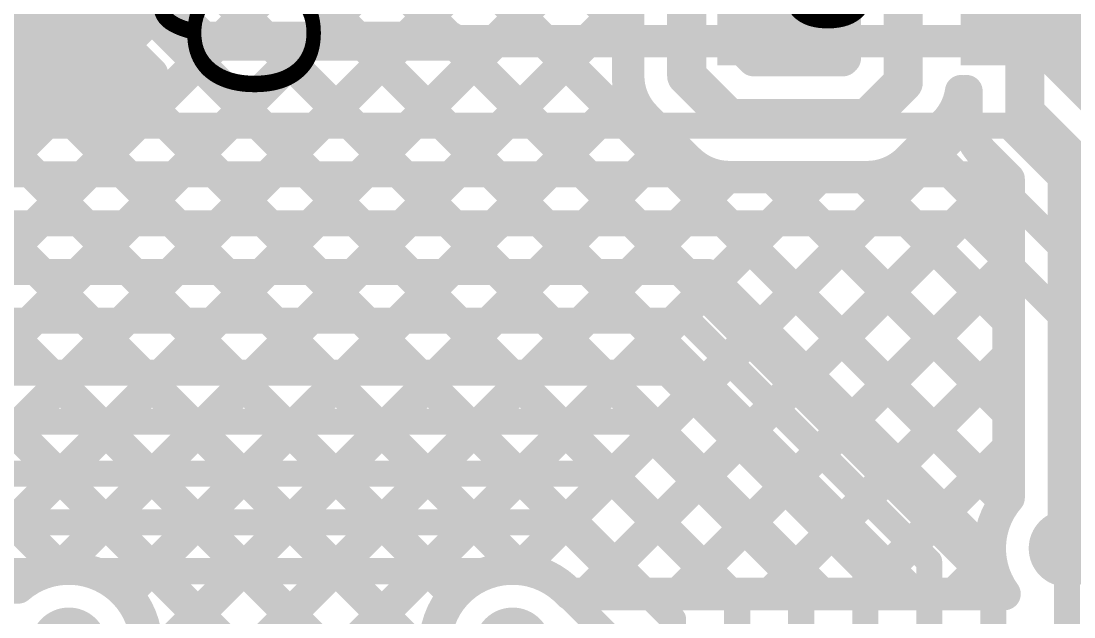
# Model space of a CAD drawing. Header units: millimetres. Extents: x 0.79 to 4.38, y 0.99 to 3.94.
# Drawn here: x 2.7033 to 3.0271, y 2.5589 to 2.7422 of the extents above; entities that cross this region are included whole.
import ezdxf

# ---------------------------------------------------------------- set-up
doc = ezdxf.new("R2010")
doc.units = ezdxf.units.MM
doc.header["$MEASUREMENT"] = 0
for name, color, linetype in [('BottomLayer', 5, 'Continuous'), ('BottomOverlay', 54, 'Continuous'), ('BottomPaste', 16, 'Continuous'), ('BottomSolder', 6, 'Continuous'), ('MultiLayer', 9, 'Continuous'), ('TopLayer', 1, 'Continuous'), ('TopOverlay', 2, 'Continuous'), ('ViaHoleLayer', 16, 'Continuous')]:
    doc.layers.add(name, color=color, linetype=linetype)

# ---------------------------------------------------------------- blocks, each defined once
blk = doc.blocks.new('SOT23_3_B_168')
at = {"layer": 'BottomLayer'}
for points in [[(-0.02166, 0.05807), (-0.05316, 0.05807), (-0.02166, 0.02657), (-0.05316, 0.02657)], [(0.05314, 0.05807), (0.02165, 0.05807), (0.05314, 0.02657), (0.02165, 0.02657)], [(0.01574, -0.02657), (-0.01575, -0.02657), (0.01574, -0.05807), (-0.01575, -0.05807)]]:
    blk.add_solid(points, dxfattribs=at)
at = {"layer": 'BottomOverlay'}
for points, const_width in [([(-0.06409, 0.068, 1), (-0.07393, 0.068, 1)], 0.00984), ([(-0.07639, 0.068, 1), (-0.07147, 0.068, 1)], 0.00492), ([(-0.06655, 0.068, 1), (-0.06162, 0.068, 1)], 0.00492), ([(-0.01351, 0.032, 1), (-0.00851, 0.032, 1)], 0.005), ([(0.00849, 0.032, 1), (0.01349, 0.032, 1)], 0.005), ([(-0.06651, 0.03, 1), (-0.06151, 0.03, 1)], 0.005), ([(0.06149, 0.03, 1), (0.06649, 0.03, 1)], 0.005), ([(-0.06651, -0.032, 1), (-0.06151, -0.032, 1)], 0.005), ([(-0.06651, -0.032, 1), (-0.06151, -0.032, 1)], 0.005), ([(-0.03151, -0.032, 1), (-0.02651, -0.032, 1)], 0.005), ([(0.02649, -0.031, 1), (0.03149, -0.031, 1)], 0.005), ([(0.06149, -0.031, 1), (0.06649, -0.031, 1)], 0.005), ([(0.06149, -0.031, 1), (0.06649, -0.031, 1)], 0.005)]:
    blk.add_lwpolyline(points, format="xyb", close=True, dxfattribs=dict(at, const_width=const_width))
at = {"layer": 'BottomOverlay', "const_width": 0.01}
for points in [[(0.01099, 0.032), (-0.01101, 0.032)], [(-0.06401, 0.03), (-0.06401, -0.032)], [(0.06399, 0.03), (0.06399, -0.031)], [(-0.02901, -0.032), (-0.06401, -0.032)], [(0.06399, -0.031), (0.02899, -0.031)]]:
    blk.add_lwpolyline(points, dxfattribs=at)
at = {"layer": 'BottomPaste'}
for points in [[(-0.02166, 0.05807), (-0.05316, 0.05807), (-0.02166, 0.02657), (-0.05316, 0.02657)], [(0.05314, 0.05807), (0.02165, 0.05807), (0.05314, 0.02657), (0.02165, 0.02657)], [(0.01574, -0.02657), (-0.01575, -0.02657), (0.01574, -0.05807), (-0.01575, -0.05807)]]:
    blk.add_solid(points, dxfattribs=at)
at = {"layer": 'BottomSolder'}
for points in [[(-0.01766, 0.06207), (-0.05716, 0.06207), (-0.01766, 0.02257), (-0.05716, 0.02257)], [(0.05714, 0.06207), (0.01765, 0.06207), (0.05714, 0.02257), (0.01765, 0.02257)], [(0.01974, -0.02257), (-0.01975, -0.02257), (0.01974, -0.06207), (-0.01975, -0.06207)]]:
    blk.add_solid(points, dxfattribs=at)
blk = doc.blocks.new('SOT23_3_B_170')
at = {"layer": 'BottomLayer'}
for points in [[(-0.02166, 0.05807), (-0.05316, 0.05807), (-0.02166, 0.02657), (-0.05316, 0.02657)], [(0.05314, 0.05807), (0.02165, 0.05807), (0.05314, 0.02657), (0.02165, 0.02657)], [(0.01574, -0.02657), (-0.01575, -0.02657), (0.01574, -0.05807), (-0.01575, -0.05807)]]:
    blk.add_solid(points, dxfattribs=at)
at = {"layer": 'BottomOverlay'}
for points, const_width in [([(-0.06409, 0.068, 1), (-0.07393, 0.068, 1)], 0.00984), ([(-0.07639, 0.068, 1), (-0.07147, 0.068, 1)], 0.00492), ([(-0.06655, 0.068, 1), (-0.06162, 0.068, 1)], 0.00492), ([(-0.01351, 0.032, 1), (-0.00851, 0.032, 1)], 0.005), ([(0.00849, 0.032, 1), (0.01349, 0.032, 1)], 0.005), ([(-0.06651, 0.03, 1), (-0.06151, 0.03, 1)], 0.005), ([(0.06149, 0.03, 1), (0.06649, 0.03, 1)], 0.005), ([(-0.06651, -0.032, 1), (-0.06151, -0.032, 1)], 0.005), ([(-0.06651, -0.032, 1), (-0.06151, -0.032, 1)], 0.005), ([(-0.03151, -0.032, 1), (-0.02651, -0.032, 1)], 0.005), ([(0.02649, -0.031, 1), (0.03149, -0.031, 1)], 0.005), ([(0.06149, -0.031, 1), (0.06649, -0.031, 1)], 0.005), ([(0.06149, -0.031, 1), (0.06649, -0.031, 1)], 0.005)]:
    blk.add_lwpolyline(points, format="xyb", close=True, dxfattribs=dict(at, const_width=const_width))
at = {"layer": 'BottomOverlay', "const_width": 0.01}
for points in [[(0.01099, 0.032), (-0.01101, 0.032)], [(-0.06401, 0.03), (-0.06401, -0.032)], [(0.06399, 0.03), (0.06399, -0.031)], [(-0.02901, -0.032), (-0.06401, -0.032)], [(0.06399, -0.031), (0.02899, -0.031)]]:
    blk.add_lwpolyline(points, dxfattribs=at)
at = {"layer": 'BottomPaste'}
for points in [[(-0.02166, 0.05807), (-0.05316, 0.05807), (-0.02166, 0.02657), (-0.05316, 0.02657)], [(0.05314, 0.05807), (0.02165, 0.05807), (0.05314, 0.02657), (0.02165, 0.02657)], [(0.01574, -0.02657), (-0.01575, -0.02657), (0.01574, -0.05807), (-0.01575, -0.05807)]]:
    blk.add_solid(points, dxfattribs=at)
at = {"layer": 'BottomSolder'}
for points in [[(-0.01766, 0.06207), (-0.05716, 0.06207), (-0.01766, 0.02257), (-0.05716, 0.02257)], [(0.05714, 0.06207), (0.01765, 0.06207), (0.05714, 0.02257), (0.01765, 0.02257)], [(0.01974, -0.02257), (-0.01975, -0.02257), (0.01974, -0.06207), (-0.01975, -0.06207)]]:
    blk.add_solid(points, dxfattribs=at)

msp = doc.modelspace()

# ---------------------------------------------------------------- linework, layer by layer
at = {"layer": 'BottomLayer'}
for points, const_width in [([(3.01202, 2.74835), (3.01202, 2.89527)], 0.02), ([(2.70892, 2.74644), (2.70892, 2.89335)], 0.02), ([(2.93721, 2.74835), (2.93721, 2.87035)], 0.025), ([(2.73667, 2.86361), (3.00597, 2.59431)], 0.01), ([(2.73667, 2.73667), (2.85746, 2.85746)], 0.01), ([(2.73667, 2.73667), (2.85746, 2.85746)], 0.01), ([(2.43258, 2.85658), (2.71548, 2.57368)], 0.01), ([(2.73131, 2.84069), (3.00515, 2.56686)], 0.01), ([(2.908, 2.7253), (2.908, 2.8357)], 0.012), ([(2.926, 2.73276), (2.926, 2.8357)], 0.01), ([(2.97462, 2.72327), (2.97462, 2.833)], 0.012), ([(2.59628, 2.568), (2.85746, 2.82918)], 0.01), ([(2.73092, 2.81279), (2.97772, 2.566)], 0.01), ([(2.95662, 2.73072), (2.95662, 2.80525)], 0.01), ([(2.62457, 2.568), (2.85746, 2.80089)], 0.01), ([(2.73092, 2.78451), (2.94943, 2.566)], 0.01), ([(2.65285, 2.568), (2.85839, 2.77354)], 0.01), ([(2.73667, 2.71869), (2.73667, 2.77419)], 0.01), ([(2.86631, 2.76226), (2.89, 2.73857)], 0.01), ([(2.68114, 2.568), (2.87207, 2.75893)], 0.01), ([(2.89, 2.7253), (2.89, 2.75896)], 0.01), ([(2.926, 2.75914), (2.95497, 2.73017)], 0.01), ([(2.92837, 2.73038), (2.95662, 2.75863)], 0.01), ([(2.73667, 2.75048), (2.92115, 2.566)], 0.01), ([(2.71505, 2.57363), (2.89, 2.74858)], 0.01), ([(3.01202, 2.714), (3.01202, 2.74835)], 0.012), ([(2.926, 2.73276), (2.92858, 2.73017)], 0.01), ([(2.92858, 2.73017), (2.95607, 2.73017)], 0.01), ([(2.908, 2.7253), (2.92113, 2.71217)], 0.012), ([(2.73667, 2.72219), (2.89286, 2.566)], 0.01), ([(2.96352, 2.71217), (2.97462, 2.72327)], 0.012), ([(2.568, 2.568), (2.71869, 2.71869)], 0.01), ([(2.568, 2.568), (2.71869, 2.71869)], 0.01), ([(2.68932, 2.71869), (2.73667, 2.71869)], 0.01), ([(2.71189, 2.71869), (2.85689, 2.57369)], 0.01), ([(2.73567, 2.56596), (2.89056, 2.72085)], 0.01), ([(2.99402, 2.714), (2.99402, 2.7206)], 0.01), ([(3.03087, 2.7206), (3.03977, 2.7206)], 0.01), ([(3.03087, 2.7206), (3.0377, 2.71377)], 0.01), ([(3.01202, 2.714), (3.025, 2.70102)], 0.012), ([(2.68806, 2.71424), (2.83658, 2.56571)], 0.01), ([(2.8953, 2.71255), (2.90838, 2.69947)], 0.01), ([(2.92113, 2.71217), (2.96352, 2.71217)], 0.012), ([(2.85656, 2.57372), (2.99421, 2.71137)], 0.01), ([(2.97627, 2.69947), (2.98732, 2.71052)], 0.01), ([(2.74065, 2.54266), (2.90292, 2.70493)], 0.01), ([(2.98097, 2.70417), (3.007, 2.67814)], 0.01), ([(3.025, 2.58), (3.025, 2.70102)], 0.012), ([(2.67482, 2.69919), (2.83206, 2.54195)], 0.01), ([(2.99931, 2.70125), (3.007, 2.69356)], 0.01), ([(2.62519, 2.69226), (2.78345, 2.534)], 0.01), ([(2.65347, 2.69226), (2.81173, 2.534)], 0.01), ([(2.76027, 2.534), (2.92046, 2.69419)], 0.01), ([(2.78856, 2.534), (2.94873, 2.69417)], 0.01), ([(2.87713, 2.566), (3.00584, 2.69472)], 0.01), ([(2.92113, 2.69417), (2.96352, 2.69417)], 0.01), ([(2.9344, 2.69417), (3.007, 2.62157)], 0.01), ([(2.96268, 2.69417), (3.007, 2.64985)], 0.01), ([(3.007, 2.59559), (3.007, 2.69356)], 0.01), ([(2.90541, 2.566), (3.007, 2.66759)], 0.01), ([(2.9337, 2.566), (3.007, 2.6393)], 0.01), ([(2.96198, 2.566), (3.007, 2.61102)], 0.01), ([(2.99026, 2.566), (3.00137, 2.5771)], 0.01), ([(2.49046, 2.568), (2.70241, 2.568)], 0.01), ([(2.87211, 2.566), (3.00574, 2.566)], 0.01)]:
    msp.add_lwpolyline(points, dxfattribs=dict(at, const_width=const_width))
for points, const_width in [([(2.93096, 2.74835, 1), (2.94346, 2.74835, 1)], 0.0125), ([(2.70392, 2.74644, 1), (2.71392, 2.74644, 1)], 0.01), ([(3.00702, 2.74835, 1), (3.01702, 2.74835, 1)], 0.01), ([(2.8875, 2.73857, 1), (2.8925, 2.73857, 1)], 0.005), ([(2.73417, 2.73667, 1), (2.73917, 2.73667, 1)], 0.005), ([(2.73417, 2.73667, 1), (2.73917, 2.73667, 1)], 0.005), ([(2.9235, 2.73276, 1), (2.9285, 2.73276, 1)], 0.005), ([(2.9235, 2.73276, 1), (2.9285, 2.73276, 1)], 0.005), ([(2.92587, 2.73038, 1), (2.93087, 2.73038, 1)], 0.005), ([(2.92608, 2.73017, 1), (2.93108, 2.73017, 1)], 0.005), ([(2.92608, 2.73017, 1), (2.93108, 2.73017, 1)], 0.005), ([(2.95247, 2.73017, 1), (2.95747, 2.73017, 1)], 0.005), ([(2.95357, 2.73017, 1), (2.95857, 2.73017, 1)], 0.005), ([(2.95412, 2.73072, 1), (2.95912, 2.73072, 1)], 0.005), ([(2.8875, 2.7253, 1), (2.8925, 2.7253, 1)], 0.005), ([(2.8875, 2.7253, 1), (2.8925, 2.7253, 1)], 0.005), ([(2.8875, 2.7253, 1), (2.8925, 2.7253, 1)], 0.005), ([(2.905, 2.7253, 1), (2.911, 2.7253, 1)], 0.006), ([(2.905, 2.7253, 1), (2.911, 2.7253, 1)], 0.006), ([(2.73417, 2.72219, 1), (2.73917, 2.72219, 1)], 0.005), ([(2.97162, 2.72327, 1), (2.97762, 2.72327, 1)], 0.006), ([(2.97162, 2.72327, 1), (2.97762, 2.72327, 1)], 0.006), ([(2.70939, 2.71869, 1), (2.71439, 2.71869, 1)], 0.005), ([(2.71619, 2.71869, 1), (2.72119, 2.71869, 1)], 0.005), ([(2.71619, 2.71869, 1), (2.72119, 2.71869, 1)], 0.005), ([(2.73417, 2.71869, 1), (2.73917, 2.71869, 1)], 0.005), ([(2.73417, 2.71869, 1), (2.73917, 2.71869, 1)], 0.005), ([(2.88806, 2.72085, 1), (2.89306, 2.72085, 1)], 0.005), ([(2.98992, 2.7206, 1), (2.99492, 2.7206, 1)], 0.005), ([(2.98992, 2.7206, 1), (2.99492, 2.7206, 1)], 0.005), ([(2.99152, 2.7206, 1), (2.99652, 2.7206, 1)], 0.005), ([(3.02837, 2.7206, 1), (3.03337, 2.7206, 1)], 0.005), ([(3.02837, 2.7206, 1), (3.03337, 2.7206, 1)], 0.005), ([(3.00902, 2.714, 1), (3.01502, 2.714, 1)], 0.006), ([(3.00902, 2.714, 1), (3.01502, 2.714, 1)], 0.006), ([(2.89277, 2.71257, 1), (2.89777, 2.71257, 1)], 0.005), ([(2.8928, 2.71255, 1), (2.8978, 2.71255, 1)], 0.005), ([(2.8928, 2.71255, 1), (2.8978, 2.71255, 1)], 0.005), ([(2.91813, 2.71217, 1), (2.92413, 2.71217, 1)], 0.006), ([(2.91813, 2.71217, 1), (2.92413, 2.71217, 1)], 0.006), ([(2.96052, 2.71217, 1), (2.96652, 2.71217, 1)], 0.006), ([(2.96052, 2.71217, 1), (2.96652, 2.71217, 1)], 0.006), ([(2.99152, 2.714, 1), (2.99652, 2.714, 1)], 0.005), ([(2.99152, 2.714, 1), (2.99652, 2.714, 1)], 0.005), ([(2.99152, 2.714, 1), (2.99652, 2.714, 1)], 0.005), ([(2.98482, 2.71052, 1), (2.98982, 2.71052, 1)], 0.005), ([(2.98482, 2.71052, 1), (2.98982, 2.71052, 1)], 0.005), ([(2.98484, 2.71054, 1), (2.98984, 2.71054, 1)], 0.005), ([(2.99171, 2.71137, 1), (2.99671, 2.71137, 1)], 0.005), ([(2.90042, 2.70493, 1), (2.90542, 2.70493, 1)], 0.005), ([(2.97847, 2.70417, 1), (2.98347, 2.70417, 1)], 0.005), ([(3.022, 2.70102, 1), (3.028, 2.70102, 1)], 0.006), ([(3.022, 2.70102, 1), (3.028, 2.70102, 1)], 0.006), ([(2.90588, 2.69947, 1), (2.91088, 2.69947, 1)], 0.005), ([(2.90588, 2.69947, 1), (2.91088, 2.69947, 1)], 0.005), ([(2.9059, 2.69945, 1), (2.9109, 2.69945, 1)], 0.005), ([(2.97375, 2.69945, 1), (2.97875, 2.69945, 1)], 0.005), ([(2.97377, 2.69947, 1), (2.97877, 2.69947, 1)], 0.005), ([(2.97377, 2.69947, 1), (2.97877, 2.69947, 1)], 0.005), ([(2.99679, 2.70127, 1), (3.00179, 2.70127, 1)], 0.005), ([(2.99681, 2.70125, 1), (3.00181, 2.70125, 1)], 0.005), ([(2.99681, 2.70125, 1), (3.00181, 2.70125, 1)], 0.005), ([(2.91796, 2.69419, 1), (2.92296, 2.69419, 1)], 0.005), ([(2.91863, 2.69417, 1), (2.92363, 2.69417, 1)], 0.005), ([(2.91863, 2.69417, 1), (2.92363, 2.69417, 1)], 0.005), ([(2.91863, 2.69417, 1), (2.92363, 2.69417, 1)], 0.005), ([(2.9319, 2.69417, 1), (2.9369, 2.69417, 1)], 0.005), ([(2.94623, 2.69417, 1), (2.95123, 2.69417, 1)], 0.005), ([(2.96018, 2.69417, 1), (2.96518, 2.69417, 1)], 0.005), ([(2.96102, 2.69417, 1), (2.96602, 2.69417, 1)], 0.005), ([(2.96102, 2.69417, 1), (2.96602, 2.69417, 1)], 0.005), ([(2.96102, 2.69417, 1), (2.96602, 2.69417, 1)], 0.005), ([(3.00334, 2.69472, 1), (3.00834, 2.69472, 1)], 0.005), ([(3.0045, 2.69356, 1), (3.0095, 2.69356, 1)], 0.005), ([(3.0045, 2.69356, 1), (3.0095, 2.69356, 1)], 0.005), ([(3.0045, 2.67814, 1), (3.0095, 2.67814, 1)], 0.005), ([(3.0045, 2.66759, 1), (3.0095, 2.66759, 1)], 0.005), ([(3.0045, 2.64985, 1), (3.0095, 2.64985, 1)], 0.005), ([(3.0045, 2.6393, 1), (3.0095, 2.6393, 1)], 0.005), ([(3.0045, 2.62157, 1), (3.0095, 2.62157, 1)], 0.005), ([(3.0045, 2.61102, 1), (3.0095, 2.61102, 1)], 0.005), ([(3.0045, 2.59559, 1), (3.0095, 2.59559, 1)], 0.005), ([(3.0045, 2.59559, 1), (3.0095, 2.59559, 1)], 0.005), ([(3.00347, 2.59431, 1), (3.00847, 2.59431, 1)], 0.005), ([(3.01909, 2.58, 1), (3.03091, 2.58, 1)], 0.01181), ([(3.022, 2.58, 1), (3.028, 2.58, 1)], 0.006), ([(2.99887, 2.5771, 1), (3.00387, 2.5771, 1)], 0.005), ([(2.71255, 2.57363, 1), (2.71755, 2.57363, 1)], 0.005), ([(2.71298, 2.57368, 1), (2.71798, 2.57368, 1)], 0.005), ([(2.85406, 2.57372, 1), (2.85906, 2.57372, 1)], 0.005), ([(2.85439, 2.57369, 1), (2.85939, 2.57369, 1)], 0.005), ([(2.69991, 2.568, 1), (2.70491, 2.568, 1)], 0.005), ([(2.69991, 2.568, 1), (2.70491, 2.568, 1)], 0.005), ([(2.73317, 2.56596, 1), (2.73817, 2.56596, 1)], 0.005), ([(2.86961, 2.566, 1), (2.87461, 2.566, 1)], 0.005), ([(2.86961, 2.566, 1), (2.87461, 2.566, 1)], 0.005), ([(2.87463, 2.566, 1), (2.87963, 2.566, 1)], 0.005), ([(2.89036, 2.566, 1), (2.89536, 2.566, 1)], 0.005), ([(2.90291, 2.566, 1), (2.90791, 2.566, 1)], 0.005), ([(2.91865, 2.566, 1), (2.92365, 2.566, 1)], 0.005), ([(2.9312, 2.566, 1), (2.9362, 2.566, 1)], 0.005), ([(2.94693, 2.566, 1), (2.95193, 2.566, 1)], 0.005), ([(2.95948, 2.566, 1), (2.96448, 2.566, 1)], 0.005), ([(2.97522, 2.566, 1), (2.98022, 2.566, 1)], 0.005), ([(2.98776, 2.566, 1), (2.99276, 2.566, 1)], 0.005), ([(3.00265, 2.56686, 1), (3.00765, 2.56686, 1)], 0.005), ([(3.00324, 2.566, 1), (3.00824, 2.566, 1)], 0.005), ([(3.00324, 2.566, 1), (3.00824, 2.566, 1)], 0.005), ([(2.83408, 2.56571, 1), (2.83908, 2.56571, 1)], 0.005), ([(2.71209, 2.55, 1), (2.72391, 2.55, 1)], 0.01181), ([(2.84857, 2.55, 1), (2.86038, 2.55, 1)], 0.01181)]:
    msp.add_lwpolyline(points, format="xyb", close=True, dxfattribs=dict(at, const_width=const_width))
at = {"layer": 'BottomLayer', "const_width": 0.01}
for points in [[(2.89527, 2.71257, -0.198912), (2.89, 2.7253)], [(2.8953, 2.71255, -0.199396), (2.89, 2.7253)], [(2.99242, 2.7206, -0.16103), (2.98732, 2.71052)], [(2.99242, 2.7206, -0.160552), (2.98734, 2.71054)], [(2.99931, 2.70125, -0.199396), (2.99402, 2.714)], [(2.99929, 2.70127, -0.198912), (2.99402, 2.714)], [(2.92113, 2.69417, -0.199396), (2.90838, 2.69947)], [(2.92113, 2.69417, -0.198912), (2.9084, 2.69945)], [(2.97627, 2.69947, -0.199396), (2.96352, 2.69417)], [(2.97625, 2.69945, -0.198912), (2.96352, 2.69417)], [(3.00574, 2.566, -0.348745), (3.007, 2.59559)], [(2.70241, 2.568, -0.642551), (2.74181, 2.55)], [(2.83684, 2.534, -1), (2.87211, 2.566)]]:
    msp.add_lwpolyline(points, format="xyb", dxfattribs=at)
at = {"layer": 'MultiLayer', "const_width": 0.01181}
for points in [[(3.01909, 2.58, 1), (3.03091, 2.58, 1)], [(2.71209, 2.55, 1), (2.72391, 2.55, 1)], [(2.84857, 2.55, 1), (2.86038, 2.55, 1)]]:
    msp.add_lwpolyline(points, format="xyb", close=True, dxfattribs=at)
at = {"layer": 'TopLayer'}
for points, const_width in [([(2.596, 2.85155), (2.72155, 2.726)], 0.01), ([(2.71052, 2.78448), (2.759, 2.736)], 0.012), ([(2.69782, 2.77173), (2.74354, 2.726)], 0.01), ([(2.70054, 2.726), (2.72204, 2.7475)], 0.01), ([(2.726, 2.726), (2.73477, 2.73477)], 0.01), ([(2.726, 2.726), (2.73477, 2.73477)], 0.01), ([(2.759, 2.736), (2.83519, 2.736)], 0.012), ([(2.83519, 2.736), (3.015, 2.736)], 0.01), ([(3.015, 2.736), (3.056, 2.695)], 0.01), ([(2.508, 2.726), (2.74354, 2.726)], 0.01), ([(2.508, 2.71), (3.007, 2.71)], 0.008), ([(3.007, 2.71), (3.139, 2.578)], 0.008), ([(2.527, 2.695), (3.00079, 2.695)], 0.008), ([(3.00079, 2.695), (3.124, 2.57179)], 0.008), ([(2.549, 2.68), (2.99457, 2.68)], 0.008), ([(2.99457, 2.68), (3.108, 2.56657)], 0.008), ([(2.569, 2.665), (2.91474, 2.665)], 0.008), ([(2.91474, 2.665), (3.00227, 2.57747)], 0.008), ([(2.591, 2.65), (2.90853, 2.65)], 0.008), ([(2.90853, 2.65), (2.98258, 2.57594)], 0.008), ([(2.61, 2.634), (2.902, 2.634)], 0.008), ([(2.902, 2.634), (2.9629, 2.5731)], 0.008), ([(2.631, 2.619), (2.892, 2.619)], 0.008), ([(2.892, 2.619), (2.94321, 2.56779)], 0.008), ([(2.651, 2.603), (2.884, 2.603)], 0.008), ([(2.884, 2.603), (2.92353, 2.56347)], 0.008), ([(2.66856, 2.588), (2.874, 2.588)], 0.008), ([(2.874, 2.588), (2.90384, 2.55816)], 0.008), ([(3.025, 2.455), (3.025, 2.58)], 0.008), ([(3.00227, 2.48835), (3.00227, 2.57747)], 0.008), ([(2.98258, 2.48835), (2.98258, 2.57594)], 0.008), ([(2.661, 2.534), (2.7, 2.573)], 0.008), ([(2.7, 2.573), (2.864, 2.573)], 0.008), ([(2.864, 2.573), (2.88416, 2.55284)], 0.008), ([(2.9629, 2.48835), (2.9629, 2.5731)], 0.008), ([(2.94321, 2.48835), (2.94321, 2.56779)], 0.008), ([(2.92353, 2.48835), (2.92353, 2.56347)], 0.008), ([(2.90384, 2.48835), (2.90384, 2.55816)], 0.008)]:
    msp.add_lwpolyline(points, dxfattribs=dict(at, const_width=const_width))
for points, const_width in [([(2.73227, 2.73477, 1), (2.73727, 2.73477, 1)], 0.005), ([(2.73227, 2.73477, 1), (2.73727, 2.73477, 1)], 0.005), ([(2.756, 2.736, 1), (2.762, 2.736, 1)], 0.006), ([(2.756, 2.736, 1), (2.762, 2.736, 1)], 0.006), ([(2.83219, 2.736, 1), (2.83819, 2.736, 1)], 0.006), ([(2.83269, 2.736, 1), (2.83769, 2.736, 1)], 0.005), ([(3.0125, 2.736, 1), (3.0175, 2.736, 1)], 0.005), ([(3.0125, 2.736, 1), (3.0175, 2.736, 1)], 0.005), ([(2.69804, 2.726, 1), (2.70304, 2.726, 1)], 0.005), ([(2.71905, 2.726, 1), (2.72405, 2.726, 1)], 0.005), ([(2.7235, 2.726, 1), (2.7285, 2.726, 1)], 0.005), ([(2.7235, 2.726, 1), (2.7285, 2.726, 1)], 0.005), ([(2.74104, 2.726, 1), (2.74604, 2.726, 1)], 0.005), ([(2.74104, 2.726, 1), (2.74604, 2.726, 1)], 0.005), ([(3.005, 2.71, 1), (3.009, 2.71, 1)], 0.004), ([(3.005, 2.71, 1), (3.009, 2.71, 1)], 0.004), ([(2.99879, 2.695, 1), (3.00279, 2.695, 1)], 0.004), ([(2.99879, 2.695, 1), (3.00279, 2.695, 1)], 0.004), ([(2.99257, 2.68, 1), (2.99657, 2.68, 1)], 0.004), ([(2.99257, 2.68, 1), (2.99657, 2.68, 1)], 0.004), ([(2.91274, 2.665, 1), (2.91674, 2.665, 1)], 0.004), ([(2.91274, 2.665, 1), (2.91674, 2.665, 1)], 0.004), ([(2.90653, 2.65, 1), (2.91053, 2.65, 1)], 0.004), ([(2.90653, 2.65, 1), (2.91053, 2.65, 1)], 0.004), ([(2.9, 2.634, 1), (2.904, 2.634, 1)], 0.004), ([(2.9, 2.634, 1), (2.904, 2.634, 1)], 0.004), ([(2.89, 2.619, 1), (2.894, 2.619, 1)], 0.004), ([(2.89, 2.619, 1), (2.894, 2.619, 1)], 0.004), ([(2.882, 2.603, 1), (2.886, 2.603, 1)], 0.004), ([(2.882, 2.603, 1), (2.886, 2.603, 1)], 0.004), ([(2.872, 2.588, 1), (2.876, 2.588, 1)], 0.004), ([(2.872, 2.588, 1), (2.876, 2.588, 1)], 0.004), ([(3.01909, 2.58, 1), (3.03091, 2.58, 1)], 0.01181), ([(3.023, 2.58, 1), (3.027, 2.58, 1)], 0.004), ([(3.00027, 2.57747, 1), (3.00427, 2.57747, 1)], 0.004), ([(3.00027, 2.57747, 1), (3.00427, 2.57747, 1)], 0.004), ([(2.98058, 2.57594, 1), (2.98458, 2.57594, 1)], 0.004), ([(2.98058, 2.57594, 1), (2.98458, 2.57594, 1)], 0.004), ([(2.698, 2.573, 1), (2.702, 2.573, 1)], 0.004), ([(2.698, 2.573, 1), (2.702, 2.573, 1)], 0.004), ([(2.862, 2.573, 1), (2.866, 2.573, 1)], 0.004), ([(2.862, 2.573, 1), (2.866, 2.573, 1)], 0.004), ([(2.9609, 2.5731, 1), (2.9649, 2.5731, 1)], 0.004), ([(2.9609, 2.5731, 1), (2.9649, 2.5731, 1)], 0.004), ([(2.94121, 2.56779, 1), (2.94521, 2.56779, 1)], 0.004), ([(2.94121, 2.56779, 1), (2.94521, 2.56779, 1)], 0.004), ([(2.92153, 2.56347, 1), (2.92553, 2.56347, 1)], 0.004), ([(2.92153, 2.56347, 1), (2.92553, 2.56347, 1)], 0.004), ([(2.71209, 2.55, 1), (2.72391, 2.55, 1)], 0.01181), ([(2.84857, 2.55, 1), (2.86038, 2.55, 1)], 0.01181), ([(2.90184, 2.55816, 1), (2.90584, 2.55816, 1)], 0.004), ([(2.90184, 2.55816, 1), (2.90584, 2.55816, 1)], 0.004)]:
    msp.add_lwpolyline(points, format="xyb", close=True, dxfattribs=dict(at, const_width=const_width))
at = {"layer": 'ViaHoleLayer', "const_width": 0.00591}
msp.add_lwpolyline([(3.02205, 2.58, 1), (3.02795, 2.58, 1)], format="xyb", close=True, dxfattribs=at)

# ---------------------------------------------------------------- block references
at = {"rotation": 180}
for name, p in [('SOT23_3_B_170', (2.97461, 2.79067)), ('SOT23_3_B_168', (2.67152, 2.78876))]:
    msp.add_blockref(name, p, dxfattribs=at)

# ---------------------------------------------------------------- texts
at = {"layer": 'BottomOverlay', "text_generation_flag": 2}
msp.add_text('Q53', height=0.04, rotation=270, dxfattribs=at).set_placement((2.75492, 2.71776))
at = {"layer": 'TopOverlay'}
msp.add_text('Manufacturing Security Solutions for the Self Storage Industry', height=0.05, rotation=360, dxfattribs=at).set_placement((2.547, 2.755))

doc.saveas('drawing.dxf')
